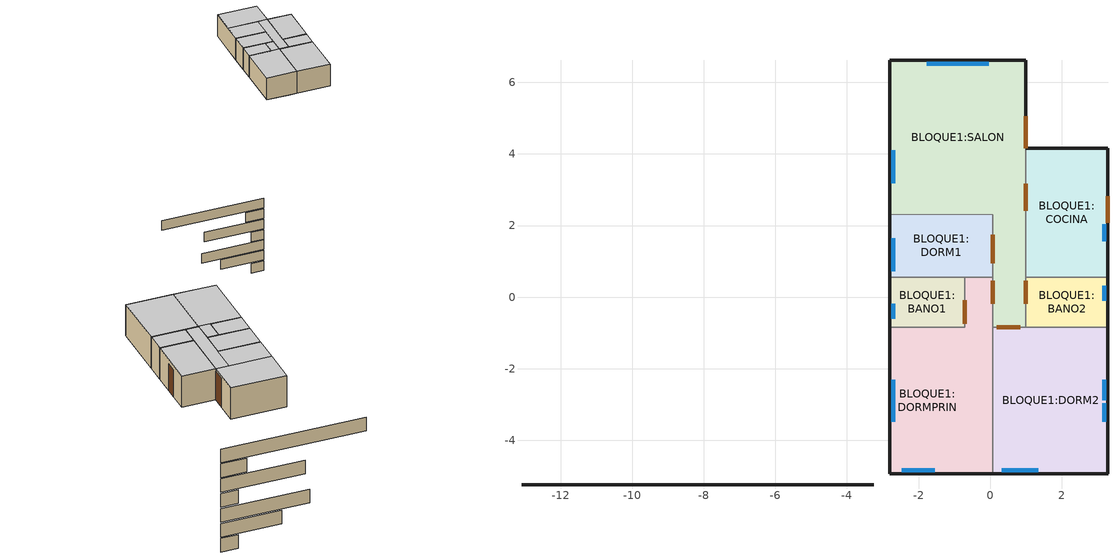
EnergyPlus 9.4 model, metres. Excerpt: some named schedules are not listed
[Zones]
BLOQUE1:SALON
 floor othersideconditionsmodel (Suelo sobre terreno del proyecto): 0.08,2.31 0.99,2.3 0.99,-0.84 0.08,-0.84 z0; -2.81,6.61 0.99,6.61 0.99,2.3 -2.81,2.31 z0
 wall outside (Muro del proyecto): 0.99,4.16 0.99,6.61 -2.81,6.61 -2.81,2.31 z0:2.3
 wall outside (LinearBridgingConstruction): -3.26,-5.24 -13.09,-5.24 z-11.1:-10.1
 wall to BLOQUE1:DORM1 (Lightweight 2 x 25mm gypsum plasterboard with 100mm cavity): -2.81,2.31 0.08,2.31 0.08,0.56 z0:2.3
 wall to BLOQUE1:DORMPRIN (Lightweight 2 x 25mm gypsum plasterboard with 100mm cavity): 0.08,0.56 0.08,-0.84 z0:2.3
 wall to BLOQUE1:DORM2 (Lightweight 2 x 25mm gypsum plasterboard with 100mm cavity): 0.08,-0.84 0.99,-0.84 z0:2.3
 wall to BLOQUE1:BANO2 (Lightweight 2 x 25mm gypsum plasterboard with 100mm cavity): 0.99,-0.84 0.99,0.56 z0:2.3
 wall to BLOQUE1:COCINA (Lightweight 2 x 25mm gypsum plasterboard with 100mm cavity): 0.99,0.56 0.99,4.16 z0:2.3
 window (VENTANA CASO BASE MULCHEN - 1001): -0.03,6.51 -1.77,6.51 z0.74:1.96; -2.71,4.11 -2.71,3.18 z1.04:1.96
 door inside (Puerta interior del proyecto): 0.08,1.74 0.08,0.95 z0:2.1; 0.08,0.46 0.08,-0.19 / 0.18,-0.84 0.84,-0.84 / 0.99,-0.18 0.99,0.46 / 0.99,2.42 0.99,3.16 z0:2.12
 door (Copia de Wooden door): 0.99,4.17 0.99,5.06 z0:2.12
 ceiling adiabatic (10mm Ceiling tiles_Reversed): 0.08,4.16 -2.81,4.16 -2.81,2.31 0.08,2.31 z2.3; 0.99,4.16 0.08,4.16 0.08,-0.84 0.99,-0.84 z2.3; 0.99,6.61 -2.81,6.61 -2.81,4.16 0.99,4.16 z2.3
BLOQUE1:DORM1
 floor othersideconditionsmodel (Suelo sobre terreno del proyecto): -2.81,2.31 0.08,2.31 0.08,0.56 -2.81,0.56 z0
 wall outside (Muro del proyecto): -2.81,2.31 -2.81,0.56 z0:2.3
 wall outside (LinearBridgingConstruction): -3.26,-5.24 -5,-5.24 z-12.2:-11.2
 wall to BLOQUE1:BANO1 (Lightweight 2 x 25mm gypsum plasterboard with 100mm cavity): -2.81,0.56 -0.71,0.56 z0:2.3
 wall to BLOQUE1:DORMPRIN (Lightweight 2 x 25mm gypsum plasterboard with 100mm cavity): -0.71,0.56 0.08,0.56 z0:2.3
 window (VENTANA CASO BASE MULCHEN - 1001): -2.71,1.64 -2.71,0.73 z1.07:1.99
 ceiling adiabatic (10mm Ceiling tiles_Reversed): 0.08,2.31 -2.81,2.31 -2.81,0.56 0.08,0.56 z2.3
BLOQUE1:DORMPRIN
 floor othersideconditionsmodel (Suelo sobre terreno del proyecto): -2.81,-0.84 -0.71,-0.84 -0.71,-4.94 -2.81,-4.94 z0; -0.71,0.56 0.08,0.56 0.08,-4.94 -0.71,-4.94 z0
 wall outside (Muro del proyecto): -2.81,-0.84 -2.81,-4.94 0.08,-4.94 z0:2.3
 wall outside (LinearBridgingConstruction): -3.26,-5.24 -8.99,-5.24 z-13.3:-12.3
 wall to BLOQUE1:BANO1 (Lightweight 2 x 25mm gypsum plasterboard with 100mm cavity): -0.71,0.56 -0.71,-0.84 -2.81,-0.84 z0:2.3
 wall to BLOQUE1:DORM2 (Lightweight 2 x 25mm gypsum plasterboard with 100mm cavity): 0.08,-4.94 0.08,-0.84 z0:2.3
 window (VENTANA CASO BASE MULCHEN - 1001): -2.71,-2.3 -2.71,-3.47 z1.07:1.99; -2.48,-4.84 -1.55,-4.84 z1.03:1.96
 door inside (Puerta interior del proyecto): -0.71,-0.09 -0.71,-0.74 z0:2.11
 ceiling adiabatic (10mm Ceiling tiles_Reversed): 0.08,0.56 -0.71,0.56 -0.71,-0.84 0.08,-0.84 z2.3; 0.08,-0.84 -2.81,-0.84 -2.81,-4.94 0.08,-4.94 z2.3
BLOQUE1:DORM2
 floor othersideconditionsmodel (Suelo sobre terreno del proyecto): 0.08,-0.84 3.29,-0.84 3.29,-4.94 0.08,-4.94 z0
 wall outside (Muro del proyecto): 0.08,-4.94 3.29,-4.94 3.29,-0.84 z0:2.3
 wall outside (LinearBridgingConstruction): -3.26,-5.24 -9.26,-5.24 z-15.5:-14.5
 wall to BLOQUE1:BANO2 (Lightweight 2 x 25mm gypsum plasterboard with 100mm cavity): 3.29,-0.84 0.99,-0.84 z0:2.3
 window (VENTANA CASO BASE MULCHEN - 1001): 0.32,-4.84 1.34,-4.84 z1.04:1.96; 3.19,-2.88 3.19,-2.31 / 3.19,-3.47 3.19,-2.96 z1.04:1.95
 ceiling adiabatic (10mm Ceiling tiles_Reversed): 3.29,-0.84 0.08,-0.84 0.08,-4.94 3.29,-4.94 z2.3
BLOQUE1:BANO2
 floor othersideconditionsmodel (Suelo sobre terreno del proyecto): 0.99,0.56 3.29,0.56 3.29,-0.84 0.99,-0.84 z0
 wall outside (Muro del proyecto): 3.29,-0.84 3.29,0.56 z0:2.3
 wall outside (LinearBridgingConstruction): -3.26,-5.24 -4.45,-5.24 z-17.7:-16.7
 wall to BLOQUE1:COCINA (Lightweight 2 x 25mm gypsum plasterboard with 100mm cavity_Rev): 3.29,0.56 0.99,0.56 z0:2.3
 window (VENTANA CASO BASE MULCHEN - 1001): 3.19,-0.1 3.19,0.32 z1.51:1.98
 ceiling adiabatic (10mm Ceiling tiles_Reversed): 3.29,0.56 0.99,0.56 0.99,-0.84 3.29,-0.84 z2.3
BLOQUE1:COCINA
 floor othersideconditionsmodel (Suelo sobre terreno del proyecto): 0.99,4.16 3.29,4.16 3.29,0.56 0.99,0.56 z0
 wall outside (Muro del proyecto): 3.29,0.56 3.29,4.16 0.99,4.16 z0:2.3
 wall outside (LinearBridgingConstruction): -3.26,-5.24 -7.4,-5.24 z-16.6:-15.6
 window (VENTANA CASO BASE MULCHEN - 1001): 3.19,1.56 3.19,2.03 z1.04:1.95
 door (Puerta exterior del proyecto): 3.29,2.07 3.29,2.82 z0:1.99
 ceiling adiabatic (10mm Ceiling tiles_Reversed): 3.29,4.16 0.99,4.16 0.99,0.56 3.29,0.56 z2.3
BLOQUE1:BANO1
 floor othersideconditionsmodel (Suelo sobre terreno del proyecto): -2.81,0.56 -0.71,0.56 -0.71,-0.84 -2.81,-0.84 z0
 wall outside (Muro del proyecto): -2.81,0.56 -2.81,-0.84 z0:2.3
 wall outside (LinearBridgingConstruction): -3.26,-5.24 -4.45,-5.24 z-14.4:-13.4
 window (VENTANA CASO BASE MULCHEN - 1001): -2.71,-0.18 -2.71,-0.6 z1.5:1.98
 ceiling adiabatic (10mm Ceiling tiles_Reversed): -0.71,0.56 -2.81,0.56 -2.81,-0.84 -0.71,-0.84 z2.3
[Site:Location]
Sitio (01-01:31-12)  (01-01:31-12): Latitude=-36.77; Longitude=-73.07; Time Zone=-4; Elevation {m}=148
[Site:GroundTemperature:BuildingSurface]
18, 18, 18, 18, 18, 18, 18, 18, 18, 18, 18, 18
[Site:GroundTemperature:Deep]
14, 14, 14, 14, 14, 14, 14, 14, 14, 14, 14, 14
[Site:GroundTemperature:Shallow]
14, 14, 14, 14, 14, 14, 14, 14, 14, 14, 14, 14
[Site:GroundTemperature:FCfactorMethod]
January FCfactorMethod ground temperature {C}=18.74; Februry FCfactorMethod ground temperature {C}=19.18; March FCfactorMethod ground temperature {C}=18.19; April FCfactorMethod ground temperature {C}=16.7; May FCfactorMethod ground temperature {C}=12.9; June FCfactorMethod ground temperature {C}=10.01; July FCfactorMethod ground temperature {C}=8.1; August FCfactorMethod ground temperature {C}=7.58; September FCfactorMethod ground temperature {C}=8.67; October FCfactorMethod ground temperature {C}=10.99; November FCfactorMethod ground temperature {C}=14.03; December FCfactorMethod ground temperature {C}=16.81
[Site:GroundReflectance]
0.2, 0.2, 0.2, 0.2, 0.2, 0.2, 0.2, 0.2, 0.2, 0.2, 0.2, 0.2
[Site:GroundReflectance:SnowModifier]
2, 2
[SizingPeriod:DesignDay] Month=7; Day of Month=15; Humidity Condition Type=WetBulb; Barometric Pressure {N/M**2}=99559.6; Wind Direction {Degrees N=0, S=180}=0; Rain Indicator=No; Snow on ground indicator=No; Daylight Savings Time Indicator=No
Name | Day Type -- used for schedules | Maximum Dry-Bulb Temperature {C} | Daily Dry-Bulb Temperature Range {C} | Wetbulb at Maximum Dry-Bulb{C} | Wind Speed {m/s} | Solar Model Indicator | Clearness {0.0 to 1.2} | Max Dry-Bulb {C} | Daily Temp Range {C} | Wet-Bulb at Max {C} | Wind Speed {M/Sec} | Clearness {0.0 to 1.2} - gives no sun (but does include long wave radiant heat exchange with sky)
Summer Design Day in Sitio (01-01:31-12) Jul | SummerDesignDay | 24.4 | 11.1 | 17.2 | 0 | ASHRAEClearSky | 0.98
Winter Design Day in Sitio (01-01:31-12) | WinterDesignDay |  |  |  |  |  |  | 1.2 | 0 | 1.2 | 17.4 | 0
[Site:GroundDomain:Slab]
Default Slab: 10, 1, 5, 0.52, 2050, 184, 30, 50, Site:GroundTemperature:Undisturbed:FiniteDifference, Default Slab - Ground Temperature Object - Finite Difference, 0.4, Default Slab - Slab Boundary Condition Model - 1, OnGrade, NO, EPS 10 mm_0.05, FULL, 5, NO, EPS 10 mm_0.05, 1, Hourly
[Site:GroundTemperature:Undisturbed:FiniteDifference]
Default Slab - Ground Temperature Object - Finite Difference: 0.52, 2050, 184, 30, 50, 0.4
[Building]
Edificio Residencial: North Axis=0; Terrain=Suburbs; Loads Convergence Tolerance=.04; Temperature Convergence Tolerance=.4; Solar Distribution=FullExterior; Maximum number of warmup days=25; Minimum number of warmup days=6
[Site:WaterMainsTemperature]
Calculation Method=Correlation; Annual Average Outdoor Air Temperature=10; Maximum Difference In Monthly Average Outdoor Air Temperatures=20
[Material:NoMass]
LinearBridgingLayer: Rough, 0.6267, 1e-05, 0, 0
5_RVAL_2; 6_RVAL_2: Rough, .15, 0.9, 0.7, 0.7
[Construction]
LinearBridgingConstruction: LinearBridgingLayer
Suelo sobre terreno del proyecto: Urea Formaldehyde Foam_.1327, Cast Concrete_.1, Floor/Roof Screed_.07, Timber Flooring_.03
10mm Ceiling tiles_Reversed: Ceiling Tiles_.01
Lightweight 2 x 25mm gypsum plasterboard with 100mm cavity: Gypsum Plasterboard_.025, 5_RVAL_2, Gypsum Plasterboard_.025
Lightweight 2 x 25mm gypsum plasterboard with 100mm cavity_Rev: Gypsum Plasterboard_.025, 6_RVAL_2, Gypsum Plasterboard_.025
Puerta interior del proyecto: Painted Oak_.035
Muro del proyecto: Brickwork Outer_.1, XPS Extruded Polystyrene  - CO2 Blowing_.0795, Concrete Block (Medium)_.1, Gypsum Plastering_.013
Copia de Wooden door: Painted Oak_.05, Standard insulation_.016
Puerta exterior del proyecto: Painted Oak_.045
VENTANA CASO BASE MULCHEN - 1001: 2
[WindowMaterial:Glazing]
2: Optical data type {SpectralAverage or Spectral}=SpectralAverage; Thickness {m}=.003; Solar transmittance at normal incidence=.837; Solar reflectance at normal incidence: front side=.075; Solar reflectance at normal incidence: back side=.075; Visible transmittance at normal incidence=.898; Visible reflectance at normal incidence: front side=.081; Visible reflectance at normal incidence: back side=.081; IR transmittance at normal incidence=0; IR emissivity: front side=.84; IR emissivity: back side=.84; Conductivity {W/m-K}=.9; Dirt Correction Factor for Solar and Visible Transmittance=1
[Material] Roughness=Rough; Thermal Emittance=0.9
Name | Thickness {m} | Conductivity {w/m-K} | Density {kg/m3} | Specific Heat {J/kg-K} | Solar Absorptance | Visible Absorptance
Urea Formaldehyde Foam_.1327 | .1327 | 0.04 | 10 | 1400 | 0.6 | 0.6
Cast Concrete_.1 | .1 | 1.13 | 2000 | 1000 | 0.6 | 0.6
Floor/Roof Screed_.07 | .07 | 0.41 | 1200 | 840 | 0.73 | 0.73
Timber Flooring_.03 | .03 | 0.14 | 650 | 1200 | 0.78 | 0.78
Ceiling Tiles_.01 | .01 | 0.056 | 380 | 1000 | 0.5 | 0.5
Gypsum Plasterboard_.025 | .025 | 0.25 | 900 | 1000 | 0.5 | 0.5
Painted Oak_.035 | .035 | 0.19 | 700 | 2390 | 0.5 | 0.5
Brickwork Outer_.1 | .1 | 0.84 | 1700 | 800 | 0.7 | 0.7
XPS Extruded Polystyrene  - CO2 Blowing_.0795 | .0795 | 0.034 | 35 | 1400 | 0.6 | 0.6
Concrete Block (Medium)_.1 | .1 | 0.51 | 1400 | 1000 | 0.6 | 0.6
Gypsum Plastering_.013 | .013 | 0.4 | 1000 | 1000 | 0.5 | 0.5
Painted Oak_.05 | .05 | 0.19 | 700 | 2390 | 0.5 | 0.5
Standard insulation_.016 | .016 | 0.04 | 12 | 840 | 0.7 | 0.7
Painted Oak_.045 | .045 | 0.19 | 700 | 2390 | 0.5 | 0.5
EPS 10 mm_0.05 | .05 | 0.04 | 15 | 1300 | 0.6 | 0.6
[SurfaceProperty:OtherSideConditionsModel]
OtherSideConditionsModel=Default Slab - Slab Boundary Condition Model - 1; Type of Modeling=GroundCoupledSurface
[Zone] Relative North (to building)=0; Zone Type=1; Zone multiplier=1; Zone inside convection algorithm=TARP; Part Of Total Floor Area=Yes
Name | Zone volume | Floor Area
BLOQUE1:SALON | 35.4346 | 15.4064
BLOQUE1:DORM1 | 9.2569 | 4.0247
BLOQUE1:DORMPRIN | 23.672 | 10.2922
BLOQUE1:BANO1 | 4.9878 | 2.1686
BLOQUE1:DORM2 | 24.4116 | 10.6138
BLOQUE1:COCINA | 14.3746 | 6.2498
BLOQUE1:BANO2 | 5.559 | 2.4169
[PEOPLE] Number of People SCHEDULE=CEV HORARIO CARGAS INTERNAS ASOCIADAS A OCUPANTES 2O22; Number of People Calculation Method=Area/Person; Zone Floor Area per Person=20; radiant fraction=.3; User Specified Sensible Fraction=.61; CO2 generation rate per unit of activity level (units m3/s-W=3.82e-08; Enable ASHRAE 55 comfort warnings=No; MRT Calculation Type=ZoneAveraged; Work Efficiency SCHEDULE Name (0.0-1.0,real)=Work efficiency; Clothing Insulation Calculation Method=ClothingInsulationSchedule; Air Velocity SCHEDULE Name (units m/s, real)=Default Air Velocity for Comfort Calculations
Name | Zone | Activity level SCHEDULE Name (units W/person, real) | Clothing Insulation SCHEDULE Name (real)
People BLOQUE1:SALON | BLOQUE1:SALON | Activity Schedule 5288 | Clothing Schedule 5288
People BLOQUE1:DORM1 | BLOQUE1:DORM1 | Activity Schedule 5300 | Clothing Schedule 5300
People BLOQUE1:DORMPRIN | BLOQUE1:DORMPRIN | Activity Schedule 5308 | Clothing Schedule 5308
People BLOQUE1:BANO1 | BLOQUE1:BANO1 | Activity Schedule 5318 | Clothing Schedule 5318
People BLOQUE1:DORM2 | BLOQUE1:DORM2 | Activity Schedule 5325 | Clothing Schedule 5325
People BLOQUE1:COCINA | BLOQUE1:COCINA | Activity Schedule 5333 | Clothing Schedule 5333
People BLOQUE1:BANO2 | BLOQUE1:BANO2 | Activity Schedule 5340 | Clothing Schedule 5340
[Lights] Lighting SCHEDULE=ILUMINACION MULCHEN 2O22; Design Level calculation method=Watts/Area; Watts per Zone Area {W/m2}=1.5; Return Air Fraction=0; Radiant fraction=.3; Fraction Visible=.2; Fraction Replaceable=1
Name | Zone | LightsEndUseKey
BLOQUE1:SALON General lighting | BLOQUE1:SALON | ELECTRIC EQUIPMENT#BLOQUE1:SALON#GeneralLights
BLOQUE1:DORM1 General lighting | BLOQUE1:DORM1 | ELECTRIC EQUIPMENT#BLOQUE1:DORM1#GeneralLights
BLOQUE1:DORMPRIN General lighting | BLOQUE1:DORMPRIN | ELECTRIC EQUIPMENT#BLOQUE1:DORMPRIN#GeneralLights
BLOQUE1:BANO1 General lighting | BLOQUE1:BANO1 | ELECTRIC EQUIPMENT#BLOQUE1:BANO1#GeneralLights
BLOQUE1:DORM2 General lighting | BLOQUE1:DORM2 | ELECTRIC EQUIPMENT#BLOQUE1:DORM2#GeneralLights
BLOQUE1:COCINA General lighting | BLOQUE1:COCINA | ELECTRIC EQUIPMENT#BLOQUE1:COCINA#GeneralLights
BLOQUE1:BANO2 General lighting | BLOQUE1:BANO2 | ELECTRIC EQUIPMENT#BLOQUE1:BANO2#GeneralLights
[ZoneInfiltration:DesignFlowRate] Infiltration SCHEDULE=On 24/7; Design Volume Flow Rate calculation method=Flow/zone; Constant Term Coefficient=1; Temperature Term Coefficient=0; Velocity Term Coefficient=0; Velocity Squared Term Coefficient=0
Name | Zone | Design Volume Flow Rate (m3/s)
BLOQUE1:SALON Infiltration | BLOQUE1:SALON | .004725
BLOQUE1:DORM1 Infiltration | BLOQUE1:DORM1 | .000823
BLOQUE1:DORMPRIN Infiltration | BLOQUE1:DORMPRIN | .003156
BLOQUE1:BANO1 Infiltration | BLOQUE1:BANO1 | .000443
BLOQUE1:DORM2 Infiltration | BLOQUE1:DORM2 | .003255
BLOQUE1:COCINA Infiltration | BLOQUE1:COCINA | .001917
BLOQUE1:BANO2 Infiltration | BLOQUE1:BANO2 | .000494
[ZoneVentilation:DesignFlowRate] Natural Ventilation SCHEDULE=VENTILACION NATURAL MULCHEN 2O22; Design Volume Flow Rate calculation method=Flow/zone; Vent type - no fan energy=NATURAL; Pressure rise (Pa)=0; Total efficiency (0-1)=1; Constant Term Coefficient=1; Temperature Term Coefficient=0; Velocity Term Coefficient=0; Velocity Squared Term Coefficient=0; Minimum indoor temperature (degC)=-100; Maximum Indoor Temperature {C}=100; Max temperature difference for operation=-100; Minimum outdoor Temperature (degC)=-100; Maximum outdoor Temperature {C}=100; Maximum WindSpeed {m/s}=40
Name | Zone | Natural ventilation rate (m3/s)
BLOQUE1:SALON Nat Vent | BLOQUE1:SALON | .029529
BLOQUE1:DORM1 Nat Vent | BLOQUE1:DORM1 | .007714
BLOQUE1:DORMPRIN Nat Vent | BLOQUE1:DORMPRIN | .019727
BLOQUE1:BANO1 Nat Vent | BLOQUE1:BANO1 | .004157
BLOQUE1:DORM2 Nat Vent | BLOQUE1:DORM2 | .020343
BLOQUE1:COCINA Nat Vent | BLOQUE1:COCINA | .011979
BLOQUE1:BANO2 Nat Vent | BLOQUE1:BANO2 | .004633
[ZoneControl:Thermostat:OperativeTemperature] Radiative Fraction Input Mode=Constant; Fixed Radiative Fraction=0.5
Name | Thermostat
 | BLOQUE1:SALON Thermostat
 | BLOQUE1:DORM1 Thermostat
 | BLOQUE1:DORMPRIN Thermostat
 | BLOQUE1:BANO1 Thermostat
 | BLOQUE1:DORM2 Thermostat
 | BLOQUE1:COCINA Thermostat
 | BLOQUE1:BANO2 Thermostat
[AvailabilityManager:HybridVentilation] Use WeatherFile Rain Indicators=YES; Maximum Wind speed {m/s}=40; Minimum Outdoor Temperature {C}=15; Maximum Outdoor Temperature {C}=100; Minimum Outdoor Enthalpy {J/kg}=20000; Maximum Outdoor Enthalpy {J/kg}=30000; Minimum Outdoor Dewpoint {C}=15; Maximum Outdoor Dewpoint {C}=30; Minimum Outdoor Ventilation Air Schedule=Minimum outdoor ventilation air schedule: Always 1 ac/h; Opening Factor Function of Wind Speed Curve=Opening Factor Function of Wind Speed Curve; Simple Airflow Control Type Schedule=Simple Airflow Control Type Schedule: Always 0
Name | Mixed Mode Controller | Controlled Zone | Ventilation control mode schedule | ZoneVentilation Object | ZoneVentilation Object Name! Default heating and cooling sizing parameters - only used when the Sizing:Zone sizing parameters are left blank.
 | BLOQUE1:SALON | BLOQUE1:SALON | Ventilation control mode schedule BLOQUE1:SALON | BLOQUE1:SALON Nat Vent
 | BLOQUE1:DORM1 | BLOQUE1:DORM1 | Ventilation control mode schedule BLOQUE1:DORM1 | BLOQUE1:DORM1 Nat Vent
 | BLOQUE1:DORMPRIN | BLOQUE1:DORMPRIN | Ventilation control mode schedule BLOQUE1:DORMPRIN | BLOQUE1:DORMPRIN Nat Vent
 | BLOQUE1:BANO1 | BLOQUE1:BANO1 | Ventilation control mode schedule BLOQUE1:BANO1 | BLOQUE1:BANO1 Nat Vent
 | BLOQUE1:DORM2 | BLOQUE1:DORM2 | Ventilation control mode schedule BLOQUE1:DORM2 | BLOQUE1:DORM2 Nat Vent
 | BLOQUE1:COCINA | BLOQUE1:COCINA | Ventilation control mode schedule BLOQUE1:COCINA | BLOQUE1:COCINA Nat Vent
 | BLOQUE1:BANO2 | BLOQUE1:BANO2 | Ventilation control mode schedule BLOQUE1:BANO2 |  | BLOQUE1:BANO2 Nat Vent
[AirConditioner:VariableRefrigerantFlow]
VRF Outdoor Unit: HORARIO ACT CALF MULCHEN 2O22, autosize, 1, -6, 43, VRFCoolCapFT, VRFCoolCapFTBoundary, VRFCoolCapFTHi, VRFCoolEIRFT, VRFCoolEIRFTBoundary, VRFCoolEIRFTHi, CoolingEIRLowPLR, CoolingEIRHiPLR, CoolingCombRatio, VRFCPLFFPLR, autosize, 1, 0.8, -20, 40, VRFHeatCapFT, VRFHeatCapFTBoundary, VRFHeatCapFTHi, VRFHeatEIRFT, VRFHeatEIRFTBoundary, VRFHeatEIRFTHi, WetBulbTemperature, HeatingEIRLowPLR, HeatingEIRHiPLR, HeatingCombRatio, VRFCPLFFPLR, 0.2, , LoadPriority, , VRF Outdoor Unit Zone List, Yes, 50, 15, CoolingLengthCorrectionFactor, -0, 50, VRF Piping Correction Factor for Length in Heating Mode, 0, 15, 2, 0.5, 5, Resistive, Timed, , 0, autosize, 5, AirCooled, VRF Outdoor Unit Outdoor Air Node, , autosize, 0.9, autosize, autosize, , 0, 2, On 24/7, Electricity, -10, 40, VRF Heat Recovery Cooling Capacity Modifier, 0.5, 0.15, VRF Heat Recovery Cooling Energy Modifier, 1, 0, VRF Heat Recovery Heating Capacity Modifier, 1, 0.15, VRF Heat Recovery Heating Energy Modifier, 1, 0
[ZoneTerminalUnitList]
VRF Outdoor Unit Zone List: BLOQUE1:SALON VRF Indoor Unit, BLOQUE1:DORM1 VRF Indoor Unit, BLOQUE1:DORMPRIN VRF Indoor Unit, BLOQUE1:BANO1 VRF Indoor Unit, BLOQUE1:DORM2 VRF Indoor Unit, BLOQUE1:COCINA VRF Indoor Unit, BLOQUE1:BANO2 VRF Indoor Unit
[ZoneControl:Thermostat]
BLOQUE1:SALON Thermostat: BLOQUE1:SALON, Control type schedule: Always 4, ThermostatSetpoint:DualSetpoint, BLOQUE1:SALON Dual SP
BLOQUE1:DORM1 Thermostat: BLOQUE1:DORM1, Control type schedule: Always 4, ThermostatSetpoint:DualSetpoint, BLOQUE1:DORM1 Dual SP
BLOQUE1:DORMPRIN Thermostat: BLOQUE1:DORMPRIN, Control type schedule: Always 4, ThermostatSetpoint:DualSetpoint, BLOQUE1:DORMPRIN Dual SP
BLOQUE1:BANO1 Thermostat: BLOQUE1:BANO1, Control type schedule: Always 4, ThermostatSetpoint:DualSetpoint, BLOQUE1:BANO1 Dual SP
BLOQUE1:DORM2 Thermostat: BLOQUE1:DORM2, Control type schedule: Always 4, ThermostatSetpoint:DualSetpoint, BLOQUE1:DORM2 Dual SP
BLOQUE1:COCINA Thermostat: BLOQUE1:COCINA, Control type schedule: Always 4, ThermostatSetpoint:DualSetpoint, BLOQUE1:COCINA Dual SP
BLOQUE1:BANO2 Thermostat: BLOQUE1:BANO2, Control type schedule: Always 4, ThermostatSetpoint:DualSetpoint, BLOQUE1:BANO2 Dual SP
[ThermostatSetpoint:DualSetpoint]
BLOQUE1:SALON Dual SP; BLOQUE1:DORM1 Dual SP; BLOQUE1:BANO1 Dual SP; BLOQUE1:DORM2 Dual SP; BLOQUE1:COCINA Dual SP; BLOQUE1:BANO2 Dual SP: LIMITE ADAPTATIVO CALF MULCHEN 2O2O, LIMITE ADAPTATIVO REF MULCHEN 2O2O
BLOQUE1:DORMPRIN Dual SP: LIMITE ADAPTATIVO REF MULCHEN 2O2O, LIMITE ADAPTATIVO REF MULCHEN 2O2O
[Sizing:Zone]
BLOQUE1:SALON: SupplyAirTemperature, 14, 5, SupplyAirTemperature, 50, 15, 0.009, 0.004, BLOQUE1:SALON Design Specification Outdoor Air Object, 1.25, 1.15, DesignDay, 0, 0.00076, 0, 0, DesignDay, 0, 0.00203, 0.14158, 0.3, BLOQUE1:SALON Design Specification Zone Air Distribution Object, Yes, NeutralSupplyAir, autosize, autosize
BLOQUE1:DORM1: SupplyAirTemperature, 14, 5, SupplyAirTemperature, 50, 15, 0.009, 0.004, BLOQUE1:DORM1 Design Specification Outdoor Air Object, 1.25, 1.15, DesignDay, 0, 0.00076, 0, 0, DesignDay, 0, 0.00203, 0.14158, 0.3, BLOQUE1:DORM1 Design Specification Zone Air Distribution Object, Yes, NeutralSupplyAir, autosize, autosize
BLOQUE1:DORMPRIN: SupplyAirTemperature, 14, 5, SupplyAirTemperature, 50, 15, 0.009, 0.004, BLOQUE1:DORMPRIN Design Specification Outdoor Air Object, 1.25, 1.15, DesignDay, 0, 0.00076, 0, 0, DesignDay, 0, 0.00203, 0.14158, 0.3, BLOQUE1:DORMPRIN Design Specification Zone Air Distribution Object, Yes, NeutralSupplyAir, autosize, autosize
BLOQUE1:BANO1: SupplyAirTemperature, 14, 5, SupplyAirTemperature, 50, 15, 0.009, 0.004, BLOQUE1:BANO1 Design Specification Outdoor Air Object, 1.25, 1.15, DesignDay, 0, 0.00076, 0, 0, DesignDay, 0, 0.00203, 0.14158, 0.3, BLOQUE1:BANO1 Design Specification Zone Air Distribution Object, Yes, NeutralSupplyAir, autosize, autosize
BLOQUE1:DORM2: SupplyAirTemperature, 14, 5, SupplyAirTemperature, 50, 15, 0.009, 0.004, BLOQUE1:DORM2 Design Specification Outdoor Air Object, 1.25, 1.15, DesignDay, 0, 0.00076, 0, 0, DesignDay, 0, 0.00203, 0.14158, 0.3, BLOQUE1:DORM2 Design Specification Zone Air Distribution Object, Yes, NeutralSupplyAir, autosize, autosize
BLOQUE1:COCINA: SupplyAirTemperature, 14, 5, SupplyAirTemperature, 50, 15, 0.009, 0.004, BLOQUE1:COCINA Design Specification Outdoor Air Object, 1.25, 1.15, DesignDay, 0, 0.00076, 0, 0, DesignDay, 0, 0.00203, 0.14158, 0.3, BLOQUE1:COCINA Design Specification Zone Air Distribution Object, Yes, NeutralSupplyAir, autosize, autosize
BLOQUE1:BANO2: SupplyAirTemperature, 14, 5, SupplyAirTemperature, 50, 15, 0.009, 0.004, BLOQUE1:BANO2 Design Specification Outdoor Air Object, 1.25, 1.15, DesignDay, 0, 0.00076, 0, 0, DesignDay, 0, 0.00203, 0.14158, 0.3, BLOQUE1:BANO2 Design Specification Zone Air Distribution Object, Yes, NeutralSupplyAir, autosize, autosize
[DesignSpecification:OutdoorAir]
BLOQUE1:SALON Design Specification Outdoor Air Object; BLOQUE1:DORM1 Design Specification Outdoor Air Object; BLOQUE1:DORMPRIN Design Specification Outdoor Air Object; BLOQUE1:BANO1 Design Specification Outdoor Air Object; BLOQUE1:DORM2 Design Specification Outdoor Air Object; BLOQUE1:COCINA Design Specification Outdoor Air Object; BLOQUE1:BANO2 Design Specification Outdoor Air Object: Flow/Person, 0.00944, 0, 0, 0, On 24/7
[DesignSpecification:ZoneAirDistribution]
BLOQUE1:SALON Design Specification Zone Air Distribution Object; BLOQUE1:DORM1 Design Specification Zone Air Distribution Object; BLOQUE1:DORMPRIN Design Specification Zone Air Distribution Object; BLOQUE1:BANO1 Design Specification Zone Air Distribution Object; BLOQUE1:DORM2 Design Specification Zone Air Distribution Object; BLOQUE1:COCINA Design Specification Zone Air Distribution Object; BLOQUE1:BANO2 Design Specification Zone Air Distribution Object: 1, 1, , 0
[Zone equipment]
BLOQUE1:SALON: BLOQUE1:SALON VRF Indoor Unit
BLOQUE1:DORM1: BLOQUE1:DORM1 VRF Indoor Unit
BLOQUE1:DORMPRIN: BLOQUE1:DORMPRIN VRF Indoor Unit
BLOQUE1:BANO1: BLOQUE1:BANO1 VRF Indoor Unit
BLOQUE1:DORM2: BLOQUE1:DORM2 VRF Indoor Unit
BLOQUE1:COCINA: BLOQUE1:COCINA VRF Indoor Unit
BLOQUE1:BANO2: BLOQUE1:BANO2 VRF Indoor Unit
[ZoneHVAC:TerminalUnit:VariableRefrigerantFlow]
BLOQUE1:SALON VRF Indoor Unit: HORARIO ACT CALF MULCHEN 2O22, BLOQUE1:SALON VRF Indoor Unit Return, BLOQUE1:SALON VRF Indoor Unit Supply Outlet, autosize, autosize, autosize, autosize, 0, 0, 0, On 24/7, DrawThrough, Fan:ConstantVolume, BLOQUE1:SALON VRF Indoor Unit Supply Fan, , , Coil:Cooling:DX:VariableRefrigerantFlow, BLOQUE1:SALON VRF Indoor Unit DX Cooling Coil, Coil:Heating:DX:VariableRefrigerantFlow, BLOQUE1:SALON VRF Indoor Unit DX Heating Coil, 30, 20
BLOQUE1:DORM1 VRF Indoor Unit: On 24/7, BLOQUE1:DORM1 VRF Indoor Unit Return, BLOQUE1:DORM1 VRF Indoor Unit Supply Outlet, autosize, autosize, autosize, autosize, 0, 0, 0, On 24/7, DrawThrough, Fan:ConstantVolume, BLOQUE1:DORM1 VRF Indoor Unit Supply Fan, , , Coil:Cooling:DX:VariableRefrigerantFlow, BLOQUE1:DORM1 VRF Indoor Unit DX Cooling Coil, Coil:Heating:DX:VariableRefrigerantFlow, BLOQUE1:DORM1 VRF Indoor Unit DX Heating Coil, 30, 20
BLOQUE1:DORMPRIN VRF Indoor Unit: HORARIO ACT CALF MULCHEN 2O22, BLOQUE1:DORMPRIN VRF Indoor Unit Return, BLOQUE1:DORMPRIN VRF Indoor Unit Supply Outlet, autosize, autosize, autosize, autosize, 0, 0, 0, On 24/7, DrawThrough, Fan:ConstantVolume, BLOQUE1:DORMPRIN VRF Indoor Unit Supply Fan, , , Coil:Cooling:DX:VariableRefrigerantFlow, BLOQUE1:DORMPRIN VRF Indoor Unit DX Cooling Coil, Coil:Heating:DX:VariableRefrigerantFlow, BLOQUE1:DORMPRIN VRF Indoor Unit DX Heating Coil, 30, 20
BLOQUE1:BANO1 VRF Indoor Unit: HORARIO ACT CALF MULCHEN 2O22, BLOQUE1:BANO1 VRF Indoor Unit Return, BLOQUE1:BANO1 VRF Indoor Unit Supply Outlet, autosize, autosize, autosize, autosize, 0, 0, 0, On 24/7, DrawThrough, Fan:ConstantVolume, BLOQUE1:BANO1 VRF Indoor Unit Supply Fan, , , Coil:Cooling:DX:VariableRefrigerantFlow, BLOQUE1:BANO1 VRF Indoor Unit DX Cooling Coil, Coil:Heating:DX:VariableRefrigerantFlow, BLOQUE1:BANO1 VRF Indoor Unit DX Heating Coil, 30, 20
BLOQUE1:DORM2 VRF Indoor Unit: HORARIO ACT CALF MULCHEN 2O22, BLOQUE1:DORM2 VRF Indoor Unit Return, BLOQUE1:DORM2 VRF Indoor Unit Supply Outlet, autosize, autosize, autosize, autosize, 0, 0, 0, On 24/7, DrawThrough, Fan:ConstantVolume, BLOQUE1:DORM2 VRF Indoor Unit Supply Fan, , , Coil:Cooling:DX:VariableRefrigerantFlow, BLOQUE1:DORM2 VRF Indoor Unit DX Cooling Coil, Coil:Heating:DX:VariableRefrigerantFlow, BLOQUE1:DORM2 VRF Indoor Unit DX Heating Coil, 30, 20
BLOQUE1:COCINA VRF Indoor Unit: HORARIO ACT CALF MULCHEN 2O22, BLOQUE1:COCINA VRF Indoor Unit Return, BLOQUE1:COCINA VRF Indoor Unit Supply Outlet, autosize, autosize, autosize, autosize, 0, 0, 0, On 24/7, DrawThrough, Fan:ConstantVolume, BLOQUE1:COCINA VRF Indoor Unit Supply Fan, , , Coil:Cooling:DX:VariableRefrigerantFlow, BLOQUE1:COCINA VRF Indoor Unit DX Cooling Coil, Coil:Heating:DX:VariableRefrigerantFlow, BLOQUE1:COCINA VRF Indoor Unit DX Heating Coil, 30, 20
BLOQUE1:BANO2 VRF Indoor Unit: HORARIO ACT CALF MULCHEN 2O22, BLOQUE1:BANO2 VRF Indoor Unit Return, BLOQUE1:BANO2 VRF Indoor Unit Supply Outlet, autosize, autosize, autosize, autosize, 0, 0, 0, On 24/7, DrawThrough, Fan:ConstantVolume, BLOQUE1:BANO2 VRF Indoor Unit Supply Fan, , , Coil:Cooling:DX:VariableRefrigerantFlow, BLOQUE1:BANO2 VRF Indoor Unit DX Cooling Coil, Coil:Heating:DX:VariableRefrigerantFlow, BLOQUE1:BANO2 VRF Indoor Unit DX Heating Coil, 30, 20
[Coil:Cooling:DX:VariableRefrigerantFlow]
BLOQUE1:SALON VRF Indoor Unit DX Cooling Coil: Off 24/7, autosize, autosize, autosize, VRFTUCoolCapFT, VRFACCoolCapFFF, BLOQUE1:SALON VRF Indoor Unit Return, BLOQUE1:SALON VRF Indoor Unit DX Cooling Coil Outlet
BLOQUE1:DORM1 VRF Indoor Unit DX Cooling Coil: Off 24/7, autosize, autosize, autosize, VRFTUCoolCapFT, VRFACCoolCapFFF, BLOQUE1:DORM1 VRF Indoor Unit Return, BLOQUE1:DORM1 VRF Indoor Unit DX Cooling Coil Outlet
BLOQUE1:DORMPRIN VRF Indoor Unit DX Cooling Coil: Off 24/7, autosize, autosize, autosize, VRFTUCoolCapFT, VRFACCoolCapFFF, BLOQUE1:DORMPRIN VRF Indoor Unit Return, BLOQUE1:DORMPRIN VRF Indoor Unit DX Cooling Coil Outlet
BLOQUE1:BANO1 VRF Indoor Unit DX Cooling Coil: Off 24/7, autosize, autosize, autosize, VRFTUCoolCapFT, VRFACCoolCapFFF, BLOQUE1:BANO1 VRF Indoor Unit Return, BLOQUE1:BANO1 VRF Indoor Unit DX Cooling Coil Outlet
BLOQUE1:DORM2 VRF Indoor Unit DX Cooling Coil: Off 24/7, autosize, autosize, autosize, VRFTUCoolCapFT, VRFACCoolCapFFF, BLOQUE1:DORM2 VRF Indoor Unit Return, BLOQUE1:DORM2 VRF Indoor Unit DX Cooling Coil Outlet
BLOQUE1:COCINA VRF Indoor Unit DX Cooling Coil: Off 24/7, autosize, autosize, autosize, VRFTUCoolCapFT, VRFACCoolCapFFF, BLOQUE1:COCINA VRF Indoor Unit Return, BLOQUE1:COCINA VRF Indoor Unit DX Cooling Coil Outlet
BLOQUE1:BANO2 VRF Indoor Unit DX Cooling Coil: Off 24/7, autosize, autosize, autosize, VRFTUCoolCapFT, VRFACCoolCapFFF, BLOQUE1:BANO2 VRF Indoor Unit Return, BLOQUE1:BANO2 VRF Indoor Unit DX Cooling Coil Outlet
[Coil:Heating:DX:VariableRefrigerantFlow]
BLOQUE1:SALON VRF Indoor Unit DX Heating Coil: On 24/7, autosize, autosize, BLOQUE1:SALON VRF Indoor Unit DX Cooling Coil Outlet, BLOQUE1:SALON VRF Indoor Unit DX Heating Coil Outlet, VRFTUHeatCapFT, VRFACCoolCapFFF
BLOQUE1:DORM1 VRF Indoor Unit DX Heating Coil: On 24/7, autosize, autosize, BLOQUE1:DORM1 VRF Indoor Unit DX Cooling Coil Outlet, BLOQUE1:DORM1 VRF Indoor Unit DX Heating Coil Outlet, VRFTUHeatCapFT, VRFACCoolCapFFF
BLOQUE1:DORMPRIN VRF Indoor Unit DX Heating Coil: On 24/7, autosize, autosize, BLOQUE1:DORMPRIN VRF Indoor Unit DX Cooling Coil Outlet, BLOQUE1:DORMPRIN VRF Indoor Unit DX Heating Coil Outlet, VRFTUHeatCapFT, VRFACCoolCapFFF
BLOQUE1:BANO1 VRF Indoor Unit DX Heating Coil: On 24/7, autosize, autosize, BLOQUE1:BANO1 VRF Indoor Unit DX Cooling Coil Outlet, BLOQUE1:BANO1 VRF Indoor Unit DX Heating Coil Outlet, VRFTUHeatCapFT, VRFACCoolCapFFF
BLOQUE1:DORM2 VRF Indoor Unit DX Heating Coil: On 24/7, autosize, autosize, BLOQUE1:DORM2 VRF Indoor Unit DX Cooling Coil Outlet, BLOQUE1:DORM2 VRF Indoor Unit DX Heating Coil Outlet, VRFTUHeatCapFT, VRFACCoolCapFFF
BLOQUE1:COCINA VRF Indoor Unit DX Heating Coil: On 24/7, autosize, autosize, BLOQUE1:COCINA VRF Indoor Unit DX Cooling Coil Outlet, BLOQUE1:COCINA VRF Indoor Unit DX Heating Coil Outlet, VRFTUHeatCapFT, VRFACCoolCapFFF
BLOQUE1:BANO2 VRF Indoor Unit DX Heating Coil: On 24/7, autosize, autosize, BLOQUE1:BANO2 VRF Indoor Unit DX Cooling Coil Outlet, BLOQUE1:BANO2 VRF Indoor Unit DX Heating Coil Outlet, VRFTUHeatCapFT, VRFACCoolCapFFF
[Fan:ConstantVolume]
BLOQUE1:SALON VRF Indoor Unit Supply Fan: HORARIO ACT CALF MULCHEN 2O22, 0.7, 100, autosize, 0.9, 1, BLOQUE1:SALON VRF Indoor Unit DX Heating Coil Outlet, BLOQUE1:SALON VRF Indoor Unit Supply Outlet, General
BLOQUE1:DORM1 VRF Indoor Unit Supply Fan: On 24/7, 0.7, 100, autosize, 0.9, 1, BLOQUE1:DORM1 VRF Indoor Unit DX Heating Coil Outlet, BLOQUE1:DORM1 VRF Indoor Unit Supply Outlet, General
BLOQUE1:DORMPRIN VRF Indoor Unit Supply Fan: HORARIO ACT CALF MULCHEN 2O22, 0.7, 100, autosize, 0.9, 1, BLOQUE1:DORMPRIN VRF Indoor Unit DX Heating Coil Outlet, BLOQUE1:DORMPRIN VRF Indoor Unit Supply Outlet, General
BLOQUE1:BANO1 VRF Indoor Unit Supply Fan: HORARIO ACT CALF MULCHEN 2O22, 0.7, 100, autosize, 0.9, 1, BLOQUE1:BANO1 VRF Indoor Unit DX Heating Coil Outlet, BLOQUE1:BANO1 VRF Indoor Unit Supply Outlet, General
BLOQUE1:DORM2 VRF Indoor Unit Supply Fan: HORARIO ACT CALF MULCHEN 2O22, 0.7, 100, autosize, 0.9, 1, BLOQUE1:DORM2 VRF Indoor Unit DX Heating Coil Outlet, BLOQUE1:DORM2 VRF Indoor Unit Supply Outlet, General
BLOQUE1:COCINA VRF Indoor Unit Supply Fan: HORARIO ACT CALF MULCHEN 2O22, 0.7, 100, autosize, 0.9, 1, BLOQUE1:COCINA VRF Indoor Unit DX Heating Coil Outlet, BLOQUE1:COCINA VRF Indoor Unit Supply Outlet, General
BLOQUE1:BANO2 VRF Indoor Unit Supply Fan: HORARIO ACT CALF MULCHEN 2O22, 0.7, 100, autosize, 0.9, 1, BLOQUE1:BANO2 VRF Indoor Unit DX Heating Coil Outlet, BLOQUE1:BANO2 VRF Indoor Unit Supply Outlet, General
[Schedule:Compact]
Work efficiency; Off 24/7; Simple Airflow Control Type Schedule: Always 0: Any Number, Through: 12/31, For: AllDays, Until: 24:00, 0
On 24/7; Minimum outdoor ventilation air schedule: Always 1 ac/h; Ventilation control mode schedule BLOQUE1:SALON; Ventilation control mode schedule BLOQUE1:DORM1; Ventilation control mode schedule BLOQUE1:DORMPRIN; Ventilation control mode schedule BLOQUE1:BANO1; Ventilation control mode schedule BLOQUE1:DORM2; Ventilation control mode schedule BLOQUE1:COCINA; Ventilation control mode schedule BLOQUE1:BANO2: Any Number, Through: 12/31, For: AllDays, Until: 24:00, 1
Control type schedule: Always 4: Any Number, Through: 12/31, For: AllDays, Until: 24:00, 4
Default Air Velocity for Comfort Calculations: Any Number, Through: 12/31, For: AllDays, Until: 24:00, 0.137
Activity Schedule 5288; Activity Schedule 5300; Activity Schedule 5308; Activity Schedule 5318; Activity Schedule 5325; Activity Schedule 5333; Activity Schedule 5340: Any Number, Through: 12/31, For: AllDays, Until: 24:00, 98.4
Clothing Schedule 5288; Clothing Schedule 5300; Clothing Schedule 5308; Clothing Schedule 5318; Clothing Schedule 5325; Clothing Schedule 5333; Clothing Schedule 5340: Any Number, Through: 4/1, For: AllDays, Until: 24:00, .5, Through: 9/30, For: AllDays, Until: 24:00, 1, Through: 12/31, For: AllDays, Until: 24:00, .5
[Schedule:Week:Daily]
CEV HORARIO CARGAS INTERNAS ASOCIADAS A OCUPANTES 2O22_Jan; CEV HORARIO CARGAS INTERNAS ASOCIADAS A OCUPANTES 2O22_Feb; CEV HORARIO CARGAS INTERNAS ASOCIADAS A OCUPANTES 2O22_Mar; CEV HORARIO CARGAS INTERNAS ASOCIADAS A OCUPANTES 2O22_Apr; CEV HORARIO CARGAS INTERNAS ASOCIADAS A OCUPANTES 2O22_May; CEV HORARIO CARGAS INTERNAS ASOCIADAS A OCUPANTES 2O22_Jun; CEV HORARIO CARGAS INTERNAS ASOCIADAS A OCUPANTES 2O22_Jul; CEV HORARIO CARGAS INTERNAS ASOCIADAS A OCUPANTES 2O22_Aug; CEV HORARIO CARGAS INTERNAS ASOCIADAS A OCUPANTES 2O22_Sep; CEV HORARIO CARGAS INTERNAS ASOCIADAS A OCUPANTES 2O22_Oct; CEV HORARIO CARGAS INTERNAS ASOCIADAS A OCUPANTES 2O22_Nov; CEV HORARIO CARGAS INTERNAS ASOCIADAS A OCUPANTES 2O22_Dec: 10017, 10017, 10017, 10017, 10017, 10017, 10017, 10017, 10017, 11, 10017, 10017
HORARIO ACT CALF MULCHEN 2O22_Jan; HORARIO ACT CALF MULCHEN 2O22_Feb; HORARIO ACT CALF MULCHEN 2O22_Nov; HORARIO ACT CALF MULCHEN 2O22_Dec: 11, 11, 11, 11, 11, 11, 11, 11, 11, 11, 11, 11
HORARIO ACT CALF MULCHEN 2O22_Mar; HORARIO ACT CALF MULCHEN 2O22_Apr; HORARIO ACT CALF MULCHEN 2O22_Sep: 10019, 10019, 10019, 10019, 10019, 10019, 10019, 10019, 10019, 11, 10019, 10019
HORARIO ACT CALF MULCHEN 2O22_May; HORARIO ACT CALF MULCHEN 2O22_Jun; HORARIO ACT CALF MULCHEN 2O22_Jul; HORARIO ACT CALF MULCHEN 2O22_Aug; HORARIO ACT CALF MULCHEN 2O22_Oct: 10020, 10020, 10020, 10020, 10020, 10020, 10020, 10020, 10020, 11, 10020, 10020
VENTILACION NATURAL MULCHEN 2O22_Jan; VENTILACION NATURAL MULCHEN 2O22_Feb; VENTILACION NATURAL MULCHEN 2O22_Mar; VENTILACION NATURAL MULCHEN 2O22_Oct; VENTILACION NATURAL MULCHEN 2O22_Nov; VENTILACION NATURAL MULCHEN 2O22_Dec: 10021, 10021, 10021, 10021, 10021, 10021, 10021, 10021, 10021, 11, 10021, 10021
VENTILACION NATURAL MULCHEN 2O22_Apr; VENTILACION NATURAL MULCHEN 2O22_May; VENTILACION NATURAL MULCHEN 2O22_Jun; VENTILACION NATURAL MULCHEN 2O22_Jul; VENTILACION NATURAL MULCHEN 2O22_Aug; VENTILACION NATURAL MULCHEN 2O22_Sep: 10022, 10022, 10022, 10022, 10022, 10022, 10022, 10022, 10022, 11, 10022, 10022
ILUMINACION MULCHEN 2O22_Jan; ILUMINACION MULCHEN 2O22_Feb; ILUMINACION MULCHEN 2O22_Mar; ILUMINACION MULCHEN 2O22_Apr; ILUMINACION MULCHEN 2O22_May; ILUMINACION MULCHEN 2O22_Jun; ILUMINACION MULCHEN 2O22_Jul; ILUMINACION MULCHEN 2O22_Aug; ILUMINACION MULCHEN 2O22_Sep; ILUMINACION MULCHEN 2O22_Oct; ILUMINACION MULCHEN 2O22_Nov; ILUMINACION MULCHEN 2O22_Dec: 10023, 10023, 10023, 10023, 10023, 10023, 10023, 10023, 10023, 11, 10023, 10023
[Schedule:Year]
CEV HORARIO CARGAS INTERNAS ASOCIADAS A OCUPANTES 2O22: Any number, CEV HORARIO CARGAS INTERNAS ASOCIADAS A OCUPANTES 2O22_Jan, 1, 1, 1, 31, CEV HORARIO CARGAS INTERNAS ASOCIADAS A OCUPANTES 2O22_Feb, 2, 1, 2, 28, CEV HORARIO CARGAS INTERNAS ASOCIADAS A OCUPANTES 2O22_Mar, 3, 1, 3, 31, CEV HORARIO CARGAS INTERNAS ASOCIADAS A OCUPANTES 2O22_Apr, 4, 1, 4, 30, CEV HORARIO CARGAS INTERNAS ASOCIADAS A OCUPANTES 2O22_May, 5, 1, 5, 31, CEV HORARIO CARGAS INTERNAS ASOCIADAS A OCUPANTES 2O22_Jun, 6, 1, 6, 30, CEV HORARIO CARGAS INTERNAS ASOCIADAS A OCUPANTES 2O22_Jul, 7, 1, 7, 31, CEV HORARIO CARGAS INTERNAS ASOCIADAS A OCUPANTES 2O22_Aug, 8, 1, 8, 31, CEV HORARIO CARGAS INTERNAS ASOCIADAS A OCUPANTES 2O22_Sep, 9, 1, 9, 30, CEV HORARIO CARGAS INTERNAS ASOCIADAS A OCUPANTES 2O22_Oct, 10, 1, 10, 31, CEV HORARIO CARGAS INTERNAS ASOCIADAS A OCUPANTES 2O22_Nov, 11, 1, 11, 30, CEV HORARIO CARGAS INTERNAS ASOCIADAS A OCUPANTES 2O22_Dec, 12, 1, 12, 31
HORARIO ACT CALF MULCHEN 2O22: Any number, HORARIO ACT CALF MULCHEN 2O22_Jan, 1, 1, 1, 31, HORARIO ACT CALF MULCHEN 2O22_Feb, 2, 1, 2, 28, HORARIO ACT CALF MULCHEN 2O22_Mar, 3, 1, 3, 31, HORARIO ACT CALF MULCHEN 2O22_Apr, 4, 1, 4, 30, HORARIO ACT CALF MULCHEN 2O22_May, 5, 1, 5, 31, HORARIO ACT CALF MULCHEN 2O22_Jun, 6, 1, 6, 30, HORARIO ACT CALF MULCHEN 2O22_Jul, 7, 1, 7, 31, HORARIO ACT CALF MULCHEN 2O22_Aug, 8, 1, 8, 31, HORARIO ACT CALF MULCHEN 2O22_Sep, 9, 1, 9, 30, HORARIO ACT CALF MULCHEN 2O22_Oct, 10, 1, 10, 31, HORARIO ACT CALF MULCHEN 2O22_Nov, 11, 1, 11, 30, HORARIO ACT CALF MULCHEN 2O22_Dec, 12, 1, 12, 31
VENTILACION NATURAL MULCHEN 2O22: Any number, VENTILACION NATURAL MULCHEN 2O22_Jan, 1, 1, 1, 31, VENTILACION NATURAL MULCHEN 2O22_Feb, 2, 1, 2, 28, VENTILACION NATURAL MULCHEN 2O22_Mar, 3, 1, 3, 31, VENTILACION NATURAL MULCHEN 2O22_Apr, 4, 1, 4, 30, VENTILACION NATURAL MULCHEN 2O22_May, 5, 1, 5, 31, VENTILACION NATURAL MULCHEN 2O22_Jun, 6, 1, 6, 30, VENTILACION NATURAL MULCHEN 2O22_Jul, 7, 1, 7, 31, VENTILACION NATURAL MULCHEN 2O22_Aug, 8, 1, 8, 31, VENTILACION NATURAL MULCHEN 2O22_Sep, 9, 1, 9, 30, VENTILACION NATURAL MULCHEN 2O22_Oct, 10, 1, 10, 31, VENTILACION NATURAL MULCHEN 2O22_Nov, 11, 1, 11, 30, VENTILACION NATURAL MULCHEN 2O22_Dec, 12, 1, 12, 31
ILUMINACION MULCHEN 2O22: Any number, ILUMINACION MULCHEN 2O22_Jan, 1, 1, 1, 31, ILUMINACION MULCHEN 2O22_Feb, 2, 1, 2, 28, ILUMINACION MULCHEN 2O22_Mar, 3, 1, 3, 31, ILUMINACION MULCHEN 2O22_Apr, 4, 1, 4, 30, ILUMINACION MULCHEN 2O22_May, 5, 1, 5, 31, ILUMINACION MULCHEN 2O22_Jun, 6, 1, 6, 30, ILUMINACION MULCHEN 2O22_Jul, 7, 1, 7, 31, ILUMINACION MULCHEN 2O22_Aug, 8, 1, 8, 31, ILUMINACION MULCHEN 2O22_Sep, 9, 1, 9, 30, ILUMINACION MULCHEN 2O22_Oct, 10, 1, 10, 31, ILUMINACION MULCHEN 2O22_Nov, 11, 1, 11, 30, ILUMINACION MULCHEN 2O22_Dec, 12, 1, 12, 31
[Curve:Cubic]
Name | Coefficient 1 | Coefficient 2 | Coefficient 3 | Coefficient 4 | Minimum X | Maximum X | Minimum Curve Output | Maximum Curve Output | Input Units X | Output Units
VRFTUCoolCapFT | 0.504547 | 0.0288891 | -1.08194e-05 | 1.01359e-05 | 0 | 50 | 0.5 | 1.5 | Temperature | Dimensionless
VRFTUHeatCapFT | -0.390709 | 0.261815 | -0.0130432 | 0.000178132 | 0 | 50 | 0.5 | 1.5 | Temperature | Dimensionless
VRFCoolCapFTBoundary | 25.7347 | -0.0315004 | -0.014166 | 0 | 11 | 30 |  |  | Temperature
VRFCoolEIRFTBoundary | 25.7347 | -0.0315004 | -0.014166 | 0 | 15 | 24 |  |  | Temperature
CoolingEIRLowPLR | 0.462812 | -1.04024 | 2.17491 | -0.597482 | 0 | 1 |  |  | Temperature | Capacity
VRFHeatCapFTBoundary | -7.60009 | 3.0509 | -0.116284 | 0 | 15 | 27 |  |  | Temperature
VRFHeatEIRFTBoundary | -7.60009 | 3.0509 | -0.116284 | 0 | 15 | 27 | -20 | 15 | Temperature
HeatingEIRLowPLR | 0.140009 | 0.6415 | 0.133905 | 0.0845859 | 0 | 1 |  |  | Dimensionless | Dimensionless
[Curve:Linear]
Name | Coefficient 1 | Coefficient 2 | Minimum X | Maximum X
Opening Factor Function of Wind Speed Curve | 1 | 0 | 0 | 1
CoolingCombRatio | 0.618055 | 0.381945 | 1 | 1.5
HeatingCombRatio | 0.96034 | 0.03966 | 1 | 1.5
[Curve:Quadratic]
Name | Coefficient 1 | Coefficient 2 | Coefficient 3 | Minimum X | Maximum X
VRFACCoolCapFFF | 0.8 | 0.2 | 0 | 0.5 | 1.5
CoolingEIRHiPLR | 1 | 0 | 0 | 1 | 1.5
VRFCPLFFPLR | 0.85 | 0.15 | 0 | 0 | 1
HeatingEIRHiPLR | 2.42944 | -2.23589 | 0.806452 | 1 | 1.5
[Curve:Biquadratic] Output Units=Dimensionless
Name | Coefficient 1 | Coefficient 2 | Coefficient 3 | Coefficient 4 | Coefficient 5 | Coefficient 6 | Minimum X | Maximum X | Minimum Y | Maximum Y | Input UnitsX | Input UnitsY
VRFCoolCapFT | 0.576883 | 0.017448 | 0.000583269 | -1.76324e-06 | -7.474e-09 | -1.30413e-07 | 15 | 24 | -5 | 23 | Temperature | Temperature
VRFCoolCapFTHi | 0.686736 | 0.0207631 | 0.0005447 | -0.0016218 | -4.259e-07 | -0.0003392 | 15 | 24 | 16 | 43 | Temperature | Temperature
VRFCoolEIRFT | 0.989011 | -0.0234797 | 0.000199711 | 0.00596834 | -1.0289e-07 | -0.00015686 | 15 | 24 | -5 | 23 | Temperature | Temperature
VRFCoolEIRFTHi | 0.143515 | 0.0186004 | -0.0003954 | 0.0248522 | 0.00016329 | -0.0006244 | 15 | 24 | 16 | 43 | Temperature | Temperature
VRFHeatCapFT | 1.0146 | -0.0025067 | -0.000141599 | 0.0269316 | 1.83538e-06 | -0.000358147 | 15 | 27 | -20 | 15 | Temperature | Temperature
VRFHeatCapFTHi | 1.16113 | 0.0274789 | -0.00168795 | 0.00178338 | 2.03208e-06 | -6.8969e-05 | 15 | 27 | -10 | 15 | Temperature | Temperature
VRFHeatEIRFT | 0.874655 | -0.0131975 | 0.00110307 | -0.0133118 | 0.00089017 | -0.00012766 | 15 | 27 | -20 | 12 | Temperature | Temperature
VRFHeatEIRFTHi | 2.50401 | -0.0573677 | 4.07336e-05 | -0.129597 | 0.00135839 | 0.00317047 | 15 | 27 | -10 | 15 | Temperature | Temperature
CoolingLengthCorrectionFactor | 1.06938 | -0.0014951 | 2.56E-06 | -0.11511 | 0.0511169 | -0.0004369 | 8 | 175 | 0.5 | 1.5 | Temperature | Temperature
VRF Piping Correction Factor for Length in Heating Mode | .989916 | .001961 | -.000036 | 0 | 0 | 0 | 7 | 106.5 | 1 | 1 | Distance | Dimensionless
VRF Heat Recovery Cooling Capacity Modifier; VRF Heat Recovery Heating Capacity Modifier | .9 | 0 | 0 | 0 | 0 | 0 | -100 | 100 | -100 | 100 | Temperature | Temperature
VRF Heat Recovery Cooling Energy Modifier; VRF Heat Recovery Heating Energy Modifier | 1.1 | 0 | 0 | 0 | 0 | 0 | -100 | 100 | -100 | 100 | Temperature | Temperature
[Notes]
Geometry convention template : External measurements
Zone geometry and surface areas : 2-Outer
Zone volume calculation method : 1-Inner
Zone floor area calculation method : 1-Inner
Window to wall ratio method : 1-Inner
Hourly weather file: C:\ProgramData\DesignBuilder\Weather Data\Los Angeles Estacion Human 2020.epw
